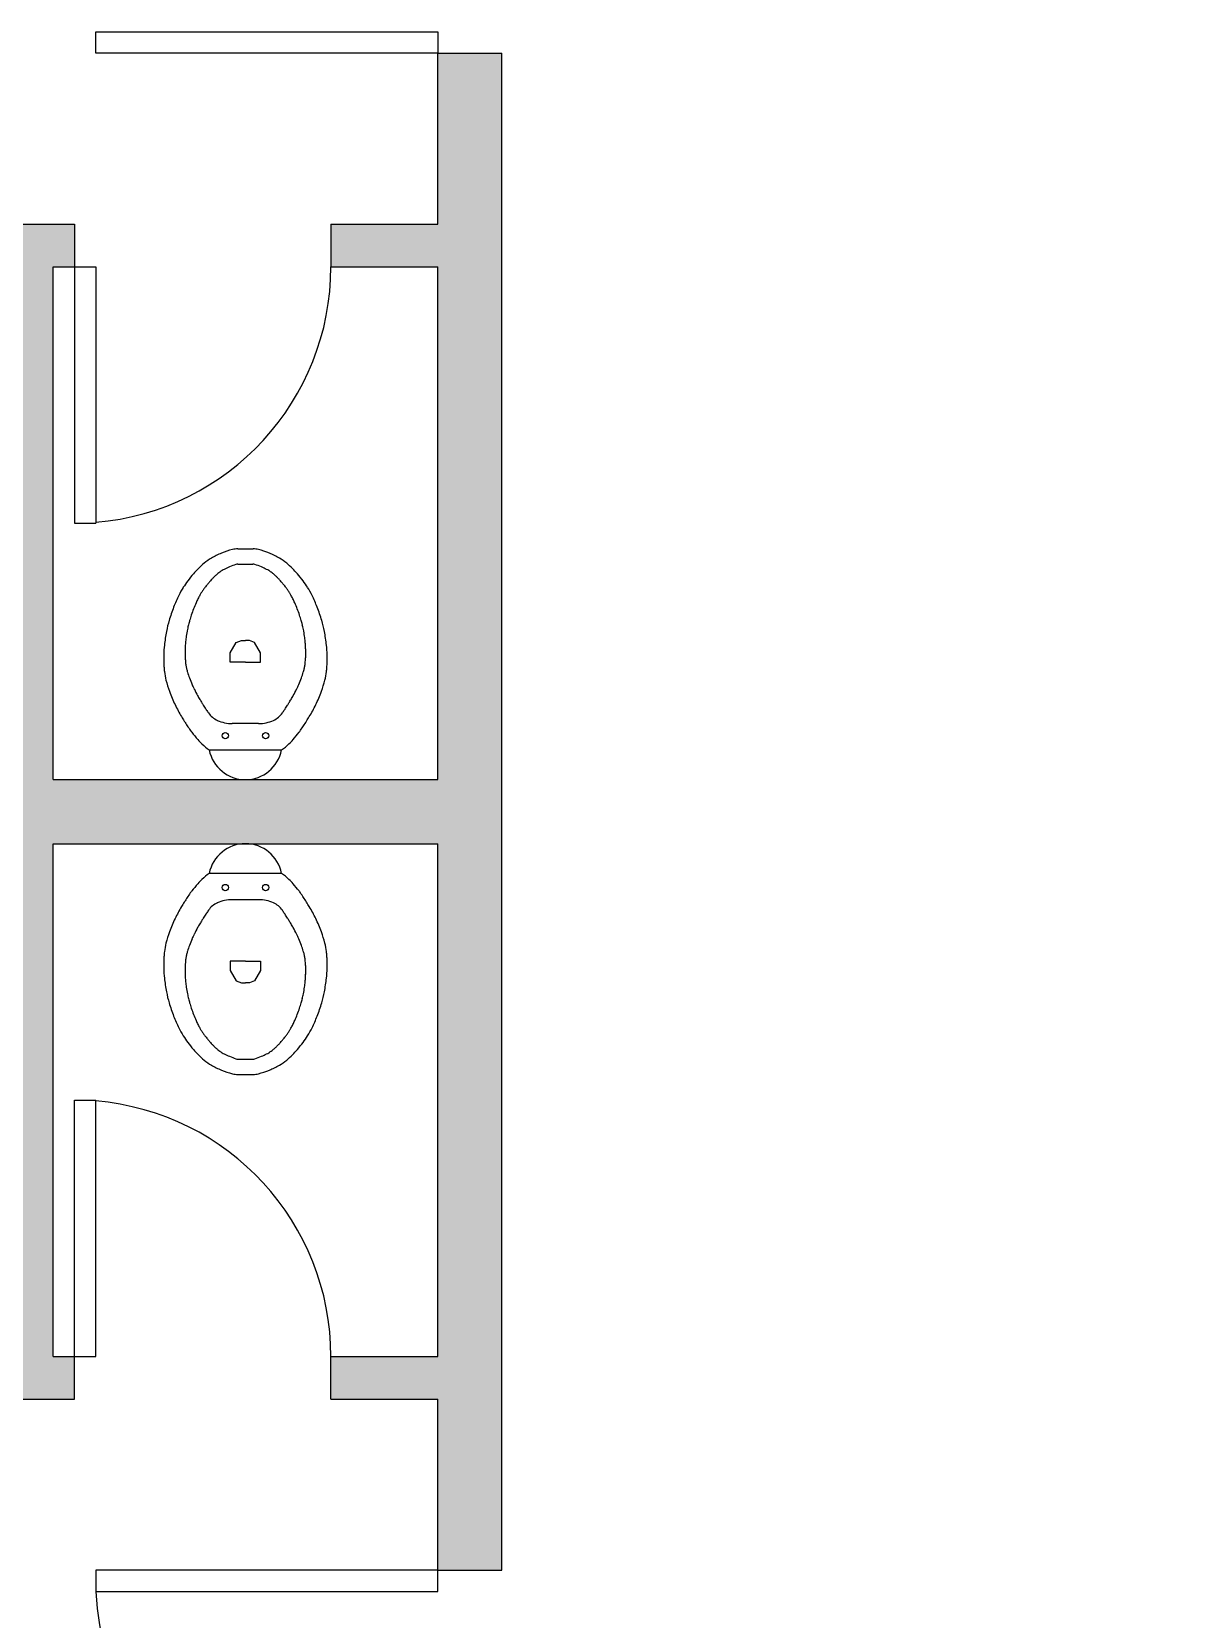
# Model space of a CAD drawing. Header units: metres. Extents: x 95 to 486, y 2972 to 3465.
# Drawn here: x 180.236 to 182.961, y 3237.639 to 3241.354 of the extents above; entities that cross this region are included whole.
import ezdxf

# ---------------------------------------------------------------- set-up
doc = ezdxf.new("R2010")
doc.units = ezdxf.units.M
for name, color, linetype in [('0_HOJA-CARATULA', 7, 'Continuous'), ('0_MUROS', 7, 'Continuous'), ('0_PUERTAS-VENTANAS', 3, 'Continuous'), ('0_SANITARIOS', 1, 'Continuous')]:
    doc.layers.add(name, color=color, linetype=linetype)

msp = doc.modelspace()

# ---------------------------------------------------------------- hatches: boundary and pattern name
at = {"layer": '0_MUROS'}
msp.add_hatch(color=256, dxfattribs=at).paths.add_polyline_path([(181.3361, 3241.3036), (181.1861, 3241.3036), (181.1861, 3240.9036), (180.9361, 3240.9036), (180.9361, 3240.8036), (181.1861, 3240.8036), (181.1861, 3239.6036), (180.2861, 3239.6036), (180.2861, 3240.8036), (180.3361, 3240.8036), (180.3361, 3240.9036), (179.9361, 3240.9036), (179.9361, 3240.8036), (180.1861, 3240.8036), (180.1861, 3239.6036), (179.2861, 3239.6036), (179.2861, 3240.8036), (179.3361, 3240.8036), (179.3361, 3240.9036), (178.9361, 3240.9036), (178.9361, 3240.8036), (179.1861, 3240.8036), (179.1861, 3239.6036), (178.2861, 3239.6036), (178.2861, 3240.8036), (178.3361, 3240.8036), (178.3361, 3240.9036), (177.9361, 3240.9036), (177.9361, 3240.8036), (178.1861, 3240.8036), (178.1861, 3239.6036), (177.2861, 3239.6036), (177.2861, 3240.8036), (177.3361, 3240.8036), (177.3361, 3240.9036), (177.2861, 3240.9036), (177.2861, 3241.3036), (177.1861, 3241.3036), (177.1861, 3239.6036), (176.2861, 3239.6036), (176.2861, 3240.9036), (176.1861, 3240.9036), (176.1861, 3239.6036), (175.2861, 3239.6036), (175.2861, 3240.9036), (175.1861, 3240.9036), (175.1861, 3239.6036), (171.8361, 3239.6036), (171.8361, 3239.4536), (175.1861, 3239.4536), (175.1861, 3238.1536), (175.2861, 3238.1536), (175.2861, 3239.4536), (176.1861, 3239.4536), (176.1861, 3238.1536), (176.2861, 3238.1536), (176.2861, 3239.4536), (177.1861, 3239.4536), (177.1861, 3237.7536), (177.2861, 3237.7536), (177.2861, 3239.4536), (178.1861, 3239.4536), (178.1861, 3238.2536), (177.9361, 3238.2536), (177.9361, 3238.1536), (178.3361, 3238.1536), (178.3361, 3238.2536), (178.2861, 3238.2536), (178.2861, 3239.4536), (179.1861, 3239.4536), (179.1861, 3238.2536), (178.9361, 3238.2536), (178.9361, 3238.1536), (179.3361, 3238.1536), (179.3361, 3238.2536), (179.2861, 3238.2536), (179.2861, 3239.4536), (180.1861, 3239.4536), (180.1861, 3238.2536), (179.9361, 3238.2536), (179.9361, 3238.1536), (180.3361, 3238.1536), (180.3361, 3238.2536), (180.2861, 3238.2536), (180.2861, 3239.4536), (181.1861, 3239.4536), (181.1861, 3238.2536), (180.9361, 3238.2536), (180.9361, 3238.1536), (181.1861, 3238.1536), (181.1861, 3237.7536), (181.3361, 3237.7536)])

# ---------------------------------------------------------------- linework, layer by layer
at = {"layer": '0_HOJA-CARATULA'}
msp.add_circle((196.2281, 3222.4589), 101.1095, dxfattribs=at)
at = {"layer": '0_MUROS'}
for p, q in [((181.1861, 3240.9036), (181.1861, 3241.3036)), ((181.1861, 3241.3036), (181.3361, 3241.3036)), ((181.3361, 3237.7536), (181.3361, 3241.3036)), ((179.9361, 3240.9036), (180.3361, 3240.9036)), ((180.3361, 3240.9036), (180.3361, 3240.8036)), ((180.9361, 3240.9036), (180.9361, 3240.8036)), ((180.9361, 3240.9036), (181.1861, 3240.9036)), ((180.2861, 3239.6036), (180.2861, 3240.8036)), ((180.2861, 3240.8036), (180.3361, 3240.8036)), ((180.9361, 3240.8036), (181.1861, 3240.8036)), ((181.1861, 3239.6036), (181.1861, 3240.8036)), ((180.2861, 3239.6036), (181.1861, 3239.6036)), ((180.2861, 3238.2536), (180.2861, 3239.4536)), ((180.2861, 3239.4536), (181.1861, 3239.4536)), ((181.1861, 3238.2536), (181.1861, 3239.4536)), ((180.2861, 3238.2536), (180.3361, 3238.2536)), ((180.3361, 3238.1536), (180.3361, 3238.2536)), ((180.9361, 3238.1536), (180.9361, 3238.2536)), ((180.9361, 3238.2536), (181.1861, 3238.2536)), ((179.9361, 3238.1536), (180.3361, 3238.1536)), ((180.9361, 3238.1536), (181.1861, 3238.1536)), ((181.1861, 3237.7536), (181.1861, 3238.1536)), ((181.1861, 3237.7536), (181.3361, 3237.7536))]:
    msp.add_line(p, q, dxfattribs=at)
at = {"layer": '0_PUERTAS-VENTANAS'}
for p, q in [((180.3861, 3241.3036), (180.3861, 3241.3536)), ((180.3861, 3241.3536), (181.1861, 3241.3536)), ((181.1861, 3241.3536), (181.1861, 3241.3036)), ((181.1861, 3241.3036), (180.3861, 3241.3036)), ((180.3361, 3240.8036), (180.3361, 3240.2036)), ((180.3361, 3240.8036), (180.3861, 3240.8036)), ((180.3861, 3240.8036), (180.3861, 3240.2036)), ((180.3361, 3240.2036), (180.3861, 3240.2036)), ((180.3361, 3238.2536), (180.3361, 3238.8536)), ((180.3361, 3238.8536), (180.3861, 3238.8536)), ((180.3861, 3238.2536), (180.3861, 3238.8536)), ((180.3361, 3238.2536), (180.3861, 3238.2536)), ((181.1861, 3237.7536), (180.3861, 3237.7536)), ((180.3861, 3237.7536), (180.3861, 3237.7036)), ((181.1861, 3237.7036), (181.1861, 3237.7536)), ((180.3861, 3237.7036), (181.1861, 3237.7036))]:
    msp.add_line(p, q, dxfattribs=at)
at = {"layer": '0_PUERTAS-VENTANAS', "color": 5}
for centre, radius, start, end in [((180.3361, 3240.8036), 0.6, 274.7636, 0), ((180.3361, 3238.2536), 0.6, 0, 85.2364), ((181.1861, 3237.7536), 0.8016, 183.5763, 270)]:
    msp.add_arc(centre, radius, start, end, dxfattribs=at)
at = {"layer": '0_SANITARIOS', "color": 2}
for p, q in [((180.7183, 3240.1436), (180.7361, 3240.1436)), ((180.7361, 3240.1436), (180.7539, 3240.1436)), ((180.7185, 3240.1078), (180.7361, 3240.1078)), ((180.7361, 3240.1078), (180.7538, 3240.1078)), ((180.7007, 3239.9003), (180.7148, 3239.9248)), ((180.7007, 3239.8785), (180.7007, 3239.9003)), ((180.7148, 3239.9248), (180.7267, 3239.9289)), ((180.7267, 3239.9289), (180.7361, 3239.9289)), ((180.7455, 3239.9289), (180.7361, 3239.9289)), ((180.7574, 3239.9248), (180.7455, 3239.9289)), ((180.7715, 3239.9003), (180.7574, 3239.9248)), ((180.7715, 3239.8785), (180.7715, 3239.9003)), ((180.7361, 3239.8785), (180.7007, 3239.8785)), ((180.7361, 3239.8785), (180.7715, 3239.8785)), ((180.7361, 3239.7347), (180.7051, 3239.7347)), ((180.7671, 3239.7347), (180.7361, 3239.7347)), ((180.6513, 3239.673), (180.8209, 3239.673)), ((180.6513, 3239.3843), (180.8209, 3239.3843)), ((180.7361, 3239.3225), (180.7051, 3239.3225)), ((180.7671, 3239.3225), (180.7361, 3239.3225)), ((180.7007, 3239.1788), (180.7007, 3239.157)), ((180.7361, 3239.1788), (180.7007, 3239.1788)), ((180.7007, 3239.157), (180.7148, 3239.1324)), ((180.7361, 3239.1788), (180.7715, 3239.1788)), ((180.7715, 3239.157), (180.7574, 3239.1324)), ((180.7715, 3239.1788), (180.7715, 3239.157)), ((180.7148, 3239.1324), (180.7267, 3239.1283)), ((180.7267, 3239.1283), (180.7361, 3239.1283)), ((180.7455, 3239.1283), (180.7361, 3239.1283)), ((180.7574, 3239.1324), (180.7455, 3239.1283)), ((180.7185, 3238.9494), (180.7361, 3238.9494)), ((180.7361, 3238.9494), (180.7538, 3238.9494)), ((180.7183, 3238.9136), (180.7361, 3238.9136)), ((180.7361, 3238.9136), (180.7539, 3238.9136))]:
    msp.add_line(p, q, dxfattribs=at)
for centre in [(180.6889, 3239.7063), (180.7833, 3239.7063), (180.6889, 3239.351), (180.7833, 3239.351)]:
    msp.add_circle(centre, 0.00738, dxfattribs=at)
for centre, radius, start, end in [((180.7154, 3240.0202), 0.1175, 120.0689, 130.1987), ((180.7498, 3239.9608), 0.1862, 112.0252, 120.0689), ((180.7627, 3239.9288), 0.2207, 104.9863, 112.0252), ((180.7183, 3240.0947), 0.0489, 90, 104.9863), ((180.7539, 3240.0947), 0.0489, 75.0137, 90), ((180.7095, 3239.9288), 0.2207, 67.9748, 75.0137), ((180.7224, 3239.9608), 0.1862, 59.9311, 67.9748), ((180.7568, 3240.0202), 0.1175, 49.8013, 59.9311), ((180.8469, 3239.8851), 0.3067, 139.2907, 143.215), ((180.7729, 3239.9487), 0.2091, 134.5972, 139.2907), ((180.7932, 3239.9281), 0.2381, 130.1987, 134.5972), ((180.7716, 3239.9656), 0.1563, 129.6524, 132.398), ((180.7134, 3240.0358), 0.0651, 125.1338, 129.6524), ((180.7415, 3239.9959), 0.1139, 121.7176, 125.1338), ((180.7114, 3240.0446), 0.0567, 116.0471, 121.7176), ((180.8309, 3239.8001), 0.3289, 113.6942, 116.0471), ((180.7715, 3239.9354), 0.1811, 108.53, 113.6942), ((180.7185, 3240.0937), 0.0142, 90, 108.53), ((180.7538, 3240.0937), 0.0142, 71.47, 90), ((180.7007, 3239.9354), 0.1811, 66.3058, 71.47), ((180.6413, 3239.8001), 0.3289, 63.9529, 66.3058), ((180.7609, 3240.0446), 0.0567, 58.2824, 63.9529), ((180.7308, 3239.9959), 0.1139, 54.8662, 58.2824), ((180.7588, 3240.0358), 0.0651, 50.3476, 54.8662), ((180.7006, 3239.9656), 0.1563, 47.602, 50.3476), ((180.679, 3239.9281), 0.2381, 45.4028, 49.8013), ((180.6993, 3239.9487), 0.2091, 40.7093, 45.4028), ((180.6253, 3239.8851), 0.3067, 36.785, 40.7093), ((180.7548, 3239.9496), 0.1942, 147.6648, 154.0435), ((180.7923, 3239.9259), 0.2386, 143.215, 147.6648), ((180.7895, 3239.9418), 0.1853, 145.4399, 147.6623), ((180.8014, 3239.9337), 0.1997, 143.2993, 145.4399), ((180.8538, 3239.8946), 0.2651, 141.2528, 143.2993), ((180.799, 3239.9386), 0.1947, 138.865, 141.2528), ((180.7847, 3239.951), 0.1758, 136.944, 138.865), ((180.8446, 3239.8951), 0.2577, 135.3572, 136.944), ((180.7569, 3239.9817), 0.1346, 132.398, 135.3572), ((180.7153, 3239.9817), 0.1346, 44.6428, 47.602), ((180.6277, 3239.8951), 0.2577, 43.056, 44.6428), ((180.6875, 3239.951), 0.1758, 41.135, 43.056), ((180.6733, 3239.9386), 0.1947, 38.7472, 41.135), ((180.6184, 3239.8946), 0.2651, 36.7007, 38.7472), ((180.6708, 3239.9337), 0.1997, 34.5601, 36.7007), ((180.6827, 3239.9418), 0.1853, 32.3377, 34.5601), ((180.6799, 3239.9259), 0.2386, 32.3352, 36.785), ((180.7174, 3239.9496), 0.1942, 25.9565, 32.3352), ((180.9161, 3239.8711), 0.3736, 154.0435, 158.6416), ((180.9702, 3239.864), 0.3818, 156.3425, 158.6232), ((180.7964, 3239.9401), 0.192, 153.1266, 156.3425), ((180.8361, 3239.92), 0.2365, 150.8541, 153.1266), ((180.7342, 3239.9768), 0.1199, 147.6623, 150.8541), ((180.738, 3239.9768), 0.1199, 29.1459, 32.3377), ((180.6361, 3239.92), 0.2365, 26.8734, 29.1459), ((180.6758, 3239.9401), 0.192, 23.6575, 26.8734), ((180.502, 3239.864), 0.3818, 21.3768, 23.6575), ((180.5561, 3239.8711), 0.3736, 21.3584, 25.9565), ((180.8062, 3239.9027), 0.2593, 163.5108, 169.4386), ((180.9259, 3239.8672), 0.3841, 158.6416, 163.5108), ((180.8458, 3239.9077), 0.2498, 164.075, 166.4747), ((180.8403, 3239.9093), 0.2441, 161.0762, 164.075), ((180.9545, 3239.8702), 0.3649, 158.6232, 161.0762), ((180.5177, 3239.8702), 0.3649, 18.9238, 21.3768), ((180.6319, 3239.9093), 0.2441, 15.925, 18.9238), ((180.6265, 3239.9077), 0.2498, 13.5253, 15.925), ((180.5463, 3239.8672), 0.3841, 16.4892, 21.3584), ((180.666, 3239.9027), 0.2593, 10.5614, 16.4892), ((181.0063, 3239.8654), 0.4629, 169.4386, 173.4513), ((180.8069, 3239.9078), 0.2116, 171.445, 174.8989), ((180.9338, 3239.8888), 0.3399, 168.7198, 171.445), ((180.8804, 3239.8994), 0.2854, 166.4747, 168.7198), ((180.5918, 3239.8994), 0.2854, 11.2802, 13.5253), ((180.5384, 3239.8888), 0.3399, 8.555, 11.2802), ((180.6653, 3239.9078), 0.2116, 5.1011, 8.555), ((180.4659, 3239.8654), 0.4629, 6.5487, 10.5614), ((180.767, 3239.8928), 0.222, 173.4513, 179.2465), ((181.2584, 3239.8976), 0.6634, 178.9888, 179.8168), ((180.821, 3239.899), 0.226, 179.8168, 181.2352), ((180.7289, 3239.9069), 0.1338, 176.3489, 178.9888), ((181.038, 3239.8872), 0.4436, 174.8989, 176.3489), ((180.4342, 3239.8872), 0.4436, 3.6511, 5.1011), ((180.7433, 3239.9069), 0.1338, 1.0112, 3.6511), ((180.2138, 3239.8976), 0.6634, 0.1832, 1.0112), ((180.6512, 3239.899), 0.226, 358.7648, 0.1832), ((180.7052, 3239.8928), 0.222, 0.7535, 6.5487), ((181.3577, 3239.8851), 0.8127, 179.2465, 180.3871), ((180.7317, 3239.8808), 0.1867, 180.3871, 182.7672), ((180.6896, 3239.8788), 0.1446, 182.7672, 184.8577), ((181.1006, 3239.9137), 0.557, 184.8577, 185.9227), ((181.3642, 3239.9107), 0.7694, 181.2352, 181.5772), ((180.6381, 3239.8907), 0.043, 181.5772, 183.0242), ((180.6527, 3239.8915), 0.0576, 183.0242, 183.8125), ((181.2409, 3239.9307), 0.6472, 183.8125, 184.0477), ((180.7252, 3239.8942), 0.1301, 184.0477, 185.3902), ((181.162, 3239.9354), 0.5689, 185.3902, 186.0323), ((180.6637, 3239.8827), 0.0678, 186.0323, 190.0641), ((180.7962, 3239.9063), 0.2023, 190.0641, 192.397), ((180.6925, 3239.8835), 0.0962, 192.397, 197.2573), ((180.7797, 3239.8835), 0.0962, 342.7427, 347.603), ((180.6761, 3239.9063), 0.2023, 347.603, 349.9359), ((180.8086, 3239.8827), 0.0678, 349.9359, 353.9677), ((180.3102, 3239.9354), 0.5689, 353.9677, 354.6098), ((180.747, 3239.8942), 0.1301, 354.6098, 355.9523), ((180.2313, 3239.9307), 0.6472, 355.9523, 356.1875), ((180.8195, 3239.8915), 0.0576, 356.1875, 356.9758), ((180.108, 3239.9107), 0.7694, 358.4228, 358.7648), ((180.8342, 3239.8907), 0.043, 356.9758, 358.4228), ((180.3717, 3239.9137), 0.557, 354.0773, 355.1423), ((180.7826, 3239.8788), 0.1446, 355.1423, 357.2328), ((180.7406, 3239.8808), 0.1867, 357.2328, 359.6129), ((180.1146, 3239.8851), 0.8127, 359.6129, 0.7535), ((180.6858, 3239.8707), 0.14, 185.9227, 194.2054), ((180.7998, 3239.8996), 0.2576, 194.2054, 200.3092), ((180.8697, 3239.9385), 0.2817, 197.2573, 200.0968), ((180.9132, 3239.9545), 0.3281, 200.0968, 202.9816), ((180.7908, 3239.9025), 0.1952, 202.9816, 206.7224), ((180.6814, 3239.9025), 0.1952, 333.2776, 337.0184), ((180.559, 3239.9545), 0.3281, 337.0184, 339.9032), ((180.6025, 3239.9385), 0.2817, 339.9032, 342.7427), ((180.6724, 3239.8996), 0.2576, 339.6908, 345.7946), ((180.7864, 3239.8707), 0.14, 345.7946, 354.0773), ((180.8992, 3239.9364), 0.3636, 200.3092, 205.654), ((181.0932, 3240.0548), 0.5336, 206.7224, 208.4998), ((180.8068, 3239.8993), 0.2078, 208.4998, 211.3481), ((184.9621, 3242.4305), 5.0733, 211.3481, 211.4571), ((176.5101, 3242.4305), 5.0733, 328.5429, 328.6519), ((180.6654, 3239.8993), 0.2078, 328.6519, 331.5002), ((180.379, 3240.0548), 0.5336, 331.5002, 333.2776), ((180.573, 3239.9364), 0.3636, 334.346, 339.6908), ((180.8605, 3239.9178), 0.3207, 205.654, 211.3456), ((183.2788, 3241.3908), 3.1523, 211.3456, 211.5687), ((180.9074, 3239.9499), 0.32, 211.4571, 211.8912), ((183.9184, 3241.8235), 3.8664, 211.8912, 211.9267), ((181.0118, 3240.0124), 0.4417, 211.9267, 212.0315), ((180.6615, 3239.7932), 0.0285, 212.0315, 212.8376), ((197.8817, 3250.907), 20.5236, 212.83762, 212.86764), ((180.7488, 3239.8369), 0.1255, 212.8676, 213.8734), ((182.3793, 3240.9314), 2.0893, 213.8734, 214.12), ((180.6905, 3239.7872), 0.0493, 214.12, 245.9305), ((180.7817, 3239.7872), 0.0493, 294.0695, 325.88), ((179.0929, 3240.9314), 2.0893, 325.88, 326.1266), ((180.7234, 3239.8369), 0.1255, 326.1266, 327.1324), ((163.5905, 3250.907), 20.5236, 327.13236, 327.16238), ((180.8108, 3239.7932), 0.0285, 327.1624, 327.9685), ((180.4604, 3240.0124), 0.4417, 327.9685, 328.0733), ((177.5538, 3241.8235), 3.8664, 328.0733, 328.1088), ((180.5649, 3239.9499), 0.32, 328.1088, 328.5429), ((178.1934, 3241.3908), 3.1523, 328.4313, 328.6544), ((180.6117, 3239.9178), 0.3207, 328.6544, 334.346), ((180.8538, 3239.9007), 0.306, 211.5687, 212.2846), ((181.1258, 3240.0725), 0.6277, 212.2846, 213.3906), ((181.1979, 3240.1201), 0.7141, 213.3906, 214.4275), ((180.6339, 3239.7335), 0.0304, 214.4275, 219.2635), ((182.3543, 3241.1398), 2.2524, 219.2635, 219.8247), ((180.7051, 3239.8199), 0.0852, 245.9305, 270), ((180.7671, 3239.8199), 0.0852, 270, 294.0695), ((179.1179, 3241.1398), 2.2524, 320.1753, 320.7365), ((180.8383, 3239.7335), 0.0304, 320.7365, 325.5725), ((180.2743, 3240.1201), 0.7141, 325.5725, 326.6094), ((180.3465, 3240.0725), 0.6277, 326.6094, 327.7154), ((180.6185, 3239.9007), 0.306, 327.7154, 328.4313), ((180.7013, 3239.7613), 0.1, 219.8247, 227.9261), ((180.7993, 3239.8699), 0.2463, 227.9261, 233.086), ((180.6729, 3239.8699), 0.2463, 306.914, 312.0739), ((180.771, 3239.7613), 0.1, 312.0739, 320.1753), ((180.7361, 3239.6901), 0.0865, 191.4232, 348.5768), ((180.7361, 3239.3671), 0.0865, 11.4232, 168.5768), ((180.7993, 3239.1873), 0.2463, 126.914, 132.0739), ((180.6729, 3239.1873), 0.2463, 47.9261, 53.086), ((181.1979, 3238.9372), 0.7141, 145.5725, 146.6094), ((180.6339, 3239.3238), 0.0304, 140.7365, 145.5725), ((182.3543, 3237.9174), 2.2524, 140.1753, 140.7365), ((180.7013, 3239.2959), 0.1, 132.0739, 140.1753), ((180.771, 3239.2959), 0.1, 39.8247, 47.9261), ((179.1179, 3237.9174), 2.2524, 39.2635, 39.8247), ((180.8383, 3239.3238), 0.0304, 34.4275, 39.2635), ((180.2743, 3238.9372), 0.7141, 33.3906, 34.4275), ((180.8605, 3239.1395), 0.3207, 148.6544, 154.346), ((183.2788, 3237.6665), 3.1523, 148.4313, 148.6544), ((180.8538, 3239.1566), 0.306, 147.7154, 148.4313), ((181.1258, 3238.9847), 0.6277, 146.6094, 147.7154), ((180.6905, 3239.2701), 0.0493, 114.0695, 145.88), ((180.7051, 3239.2373), 0.0852, 90, 114.0695), ((180.7671, 3239.2373), 0.0852, 65.9305, 90), ((180.7817, 3239.2701), 0.0493, 34.12, 65.9305), ((180.3465, 3238.9847), 0.6277, 32.2846, 33.3906), ((180.6185, 3239.1566), 0.306, 31.5687, 32.2846), ((178.1934, 3237.6665), 3.1523, 31.3456, 31.5687), ((180.6117, 3239.1395), 0.3207, 25.654, 31.3456), ((180.8992, 3239.1209), 0.3636, 154.346, 159.6908), ((180.8068, 3239.158), 0.2078, 148.6519, 151.5002), ((184.9621, 3236.6267), 5.0733, 148.5429, 148.6519), ((180.9074, 3239.1073), 0.32, 148.1088, 148.5429), ((183.9184, 3237.2337), 3.8664, 148.0733, 148.1088), ((181.0118, 3239.0448), 0.4417, 147.9685, 148.0733), ((180.6615, 3239.264), 0.0285, 147.1624, 147.9685), ((197.8817, 3228.1503), 20.5236, 147.13236, 147.16238), ((180.7488, 3239.2203), 0.1255, 146.1266, 147.1324), ((182.3793, 3238.1258), 2.0893, 145.88, 146.1266), ((179.0929, 3238.1258), 2.0893, 33.8734, 34.12), ((180.7234, 3239.2203), 0.1255, 32.8676, 33.8734), ((163.5905, 3228.1503), 20.5236, 32.83762, 32.86764), ((180.8108, 3239.264), 0.0285, 32.0315, 32.8376), ((180.4604, 3239.0448), 0.4417, 31.9267, 32.0315), ((177.5538, 3237.2337), 3.8664, 31.8912, 31.9267), ((180.5649, 3239.1073), 0.32, 31.4571, 31.8912), ((176.5101, 3236.6267), 5.0733, 31.3481, 31.4571), ((180.6654, 3239.158), 0.2078, 28.4998, 31.3481), ((180.573, 3239.1209), 0.3636, 20.3092, 25.654), ((180.7998, 3239.1577), 0.2576, 159.6908, 165.7946), ((180.9132, 3239.1028), 0.3281, 157.0184, 159.9032), ((180.7908, 3239.1547), 0.1952, 153.2776, 157.0184), ((181.0932, 3239.0025), 0.5336, 151.5002, 153.2776), ((180.379, 3239.0025), 0.5336, 26.7224, 28.4998), ((180.6814, 3239.1547), 0.1952, 22.9816, 26.7224), ((180.559, 3239.1028), 0.3281, 20.0968, 22.9816), ((180.6724, 3239.1577), 0.2576, 14.2054, 20.3092), ((181.1006, 3239.1435), 0.557, 174.0773, 175.1423), ((180.6858, 3239.1865), 0.14, 165.7946, 174.0773), ((180.7962, 3239.151), 0.2023, 167.603, 169.9359), ((180.6925, 3239.1738), 0.0962, 162.7427, 167.603), ((180.8697, 3239.1187), 0.2817, 159.9032, 162.7427), ((180.6025, 3239.1187), 0.2817, 17.2573, 20.0968), ((180.7797, 3239.1738), 0.0962, 12.397, 17.2573), ((180.6761, 3239.151), 0.2023, 10.0641, 12.397), ((180.7864, 3239.1865), 0.14, 5.9227, 14.2054), ((180.3717, 3239.1435), 0.557, 4.8577, 5.9227), ((180.7317, 3239.1764), 0.1867, 177.2328, 179.6129), ((181.3577, 3239.1722), 0.8127, 179.6129, 180.7535), ((180.767, 3239.1644), 0.222, 180.7535, 186.5487), ((180.6896, 3239.1784), 0.1446, 175.1423, 177.2328), ((181.3642, 3239.1465), 0.7694, 178.4228, 178.7648), ((180.821, 3239.1582), 0.226, 178.7648, 180.1832), ((181.2584, 3239.1596), 0.6634, 180.1832, 181.0112), ((180.6381, 3239.1665), 0.043, 176.9758, 178.4228), ((181.2409, 3239.1266), 0.6472, 175.9523, 176.1875), ((180.6527, 3239.1658), 0.0576, 176.1875, 176.9758), ((180.7252, 3239.1631), 0.1301, 174.6098, 175.9523), ((181.162, 3239.1218), 0.5689, 173.9677, 174.6098), ((180.6637, 3239.1745), 0.0678, 169.9359, 173.9677), ((180.8086, 3239.1745), 0.0678, 6.0323, 10.0641), ((180.3102, 3239.1218), 0.5689, 5.3902, 6.0323), ((180.747, 3239.1631), 0.1301, 4.0477, 5.3902), ((180.2313, 3239.1266), 0.6472, 3.8125, 4.0477), ((180.8195, 3239.1658), 0.0576, 3.0242, 3.8125), ((180.8342, 3239.1665), 0.043, 1.5772, 3.0242), ((180.108, 3239.1465), 0.7694, 1.2352, 1.5772), ((180.6512, 3239.1582), 0.226, 359.8168, 1.2352), ((180.2138, 3239.1596), 0.6634, 358.9888, 359.8168), ((180.7052, 3239.1644), 0.222, 353.4513, 359.2465), ((180.7826, 3239.1784), 0.1446, 2.7672, 4.8577), ((180.7406, 3239.1764), 0.1867, 0.3871, 2.7672), ((180.1146, 3239.1722), 0.8127, 359.2465, 0.3871), ((181.0063, 3239.1919), 0.4629, 186.5487, 190.5614), ((180.7289, 3239.1503), 0.1338, 181.0112, 183.6511), ((181.038, 3239.17), 0.4436, 183.6511, 185.1011), ((180.8069, 3239.1494), 0.2116, 185.1011, 188.555), ((180.9338, 3239.1685), 0.3399, 188.555, 191.2802), ((180.5384, 3239.1685), 0.3399, 348.7198, 351.445), ((180.6653, 3239.1494), 0.2116, 351.445, 354.8989), ((180.4342, 3239.17), 0.4436, 354.8989, 356.3489), ((180.7433, 3239.1503), 0.1338, 356.3489, 358.9888), ((180.4659, 3239.1919), 0.4629, 349.4386, 353.4513), ((180.8062, 3239.1546), 0.2593, 190.5614, 196.4892), ((180.9259, 3239.19), 0.3841, 196.4892, 201.3584), ((180.8804, 3239.1578), 0.2854, 191.2802, 193.5253), ((180.8458, 3239.1495), 0.2498, 193.5253, 195.925), ((180.8403, 3239.1479), 0.2441, 195.925, 198.9238), ((180.6319, 3239.1479), 0.2441, 341.0762, 344.075), ((180.6265, 3239.1495), 0.2498, 344.075, 346.4747), ((180.5918, 3239.1578), 0.2854, 346.4747, 348.7198), ((180.5463, 3239.19), 0.3841, 338.6416, 343.5108), ((180.666, 3239.1546), 0.2593, 343.5108, 349.4386), ((180.9161, 3239.1862), 0.3736, 201.3584, 205.9565), ((180.9545, 3239.1871), 0.3649, 198.9238, 201.3768), ((180.9702, 3239.1933), 0.3818, 201.3768, 203.6575), ((180.502, 3239.1933), 0.3818, 336.3425, 338.6232), ((180.5177, 3239.1871), 0.3649, 338.6232, 341.0762), ((180.5561, 3239.1862), 0.3736, 334.0435, 338.6416), ((180.7548, 3239.1077), 0.1942, 205.9565, 212.3352), ((180.7964, 3239.1171), 0.192, 203.6575, 206.8734), ((180.8361, 3239.1372), 0.2365, 206.8734, 209.1459), ((180.7342, 3239.0804), 0.1199, 209.1459, 212.3377), ((180.7895, 3239.1154), 0.1853, 212.3377, 214.5601), ((180.8014, 3239.1236), 0.1997, 214.5601, 216.7007), ((180.6708, 3239.1236), 0.1997, 323.2993, 325.4399), ((180.6827, 3239.1154), 0.1853, 325.4399, 327.6623), ((180.738, 3239.0804), 0.1199, 327.6623, 330.8541), ((180.6361, 3239.1372), 0.2365, 330.8541, 333.1266), ((180.6758, 3239.1171), 0.192, 333.1266, 336.3425), ((180.7174, 3239.1077), 0.1942, 327.6648, 334.0435), ((180.7923, 3239.1314), 0.2386, 212.3352, 216.785), ((180.8469, 3239.1722), 0.3067, 216.785, 220.7093), ((180.7729, 3239.1085), 0.2091, 220.7093, 225.4028), ((180.8538, 3239.1627), 0.2651, 216.7007, 218.7472), ((180.799, 3239.1186), 0.1947, 218.7472, 221.135), ((180.7847, 3239.1062), 0.1758, 221.135, 223.056), ((180.8446, 3239.1621), 0.2577, 223.056, 224.6428), ((180.7569, 3239.0756), 0.1346, 224.6428, 227.602), ((180.7716, 3239.0916), 0.1563, 227.602, 230.3476), ((180.7134, 3239.0214), 0.0651, 230.3476, 234.8662), ((180.7415, 3239.0613), 0.1139, 234.8662, 238.2824), ((180.7308, 3239.0613), 0.1139, 301.7176, 305.1338), ((180.7588, 3239.0214), 0.0651, 305.1338, 309.6524), ((180.7006, 3239.0916), 0.1563, 309.6524, 312.398), ((180.7153, 3239.0756), 0.1346, 312.398, 315.3572), ((180.6277, 3239.1621), 0.2577, 315.3572, 316.944), ((180.6875, 3239.1062), 0.1758, 316.944, 318.865), ((180.6733, 3239.1186), 0.1947, 318.865, 321.2528), ((180.6184, 3239.1627), 0.2651, 321.2528, 323.2993), ((180.6993, 3239.1085), 0.2091, 314.5972, 319.2907), ((180.6253, 3239.1722), 0.3067, 319.2907, 323.215), ((180.6799, 3239.1314), 0.2386, 323.215, 327.6648), ((180.7932, 3239.1292), 0.2381, 225.4028, 229.8013), ((180.7154, 3239.037), 0.1175, 229.8013, 239.9311), ((180.7498, 3239.0965), 0.1862, 239.9311, 247.9748), ((180.7114, 3239.0126), 0.0567, 238.2824, 243.9529), ((180.8309, 3239.2572), 0.3289, 243.9529, 246.3058), ((180.7715, 3239.1219), 0.1811, 246.3058, 251.47), ((180.7185, 3238.9636), 0.0142, 251.47, 270), ((180.7538, 3238.9636), 0.0142, 270, 288.53), ((180.7007, 3239.1219), 0.1811, 288.53, 293.6942), ((180.6413, 3239.2572), 0.3289, 293.6942, 296.0471), ((180.7609, 3239.0126), 0.0567, 296.0471, 301.7176), ((180.7224, 3239.0965), 0.1862, 292.0252, 300.0689), ((180.7568, 3239.037), 0.1175, 300.0689, 310.1987), ((180.679, 3239.1292), 0.2381, 310.1987, 314.5972), ((180.7627, 3239.1284), 0.2207, 247.9748, 255.0137), ((180.7183, 3238.9625), 0.0489, 255.0137, 270), ((180.7539, 3238.9625), 0.0489, 270, 284.9863), ((180.7095, 3239.1284), 0.2207, 284.9863, 292.0252)]:
    msp.add_arc(centre, radius, start, end, dxfattribs=at)

doc.saveas('drawing.dxf')
